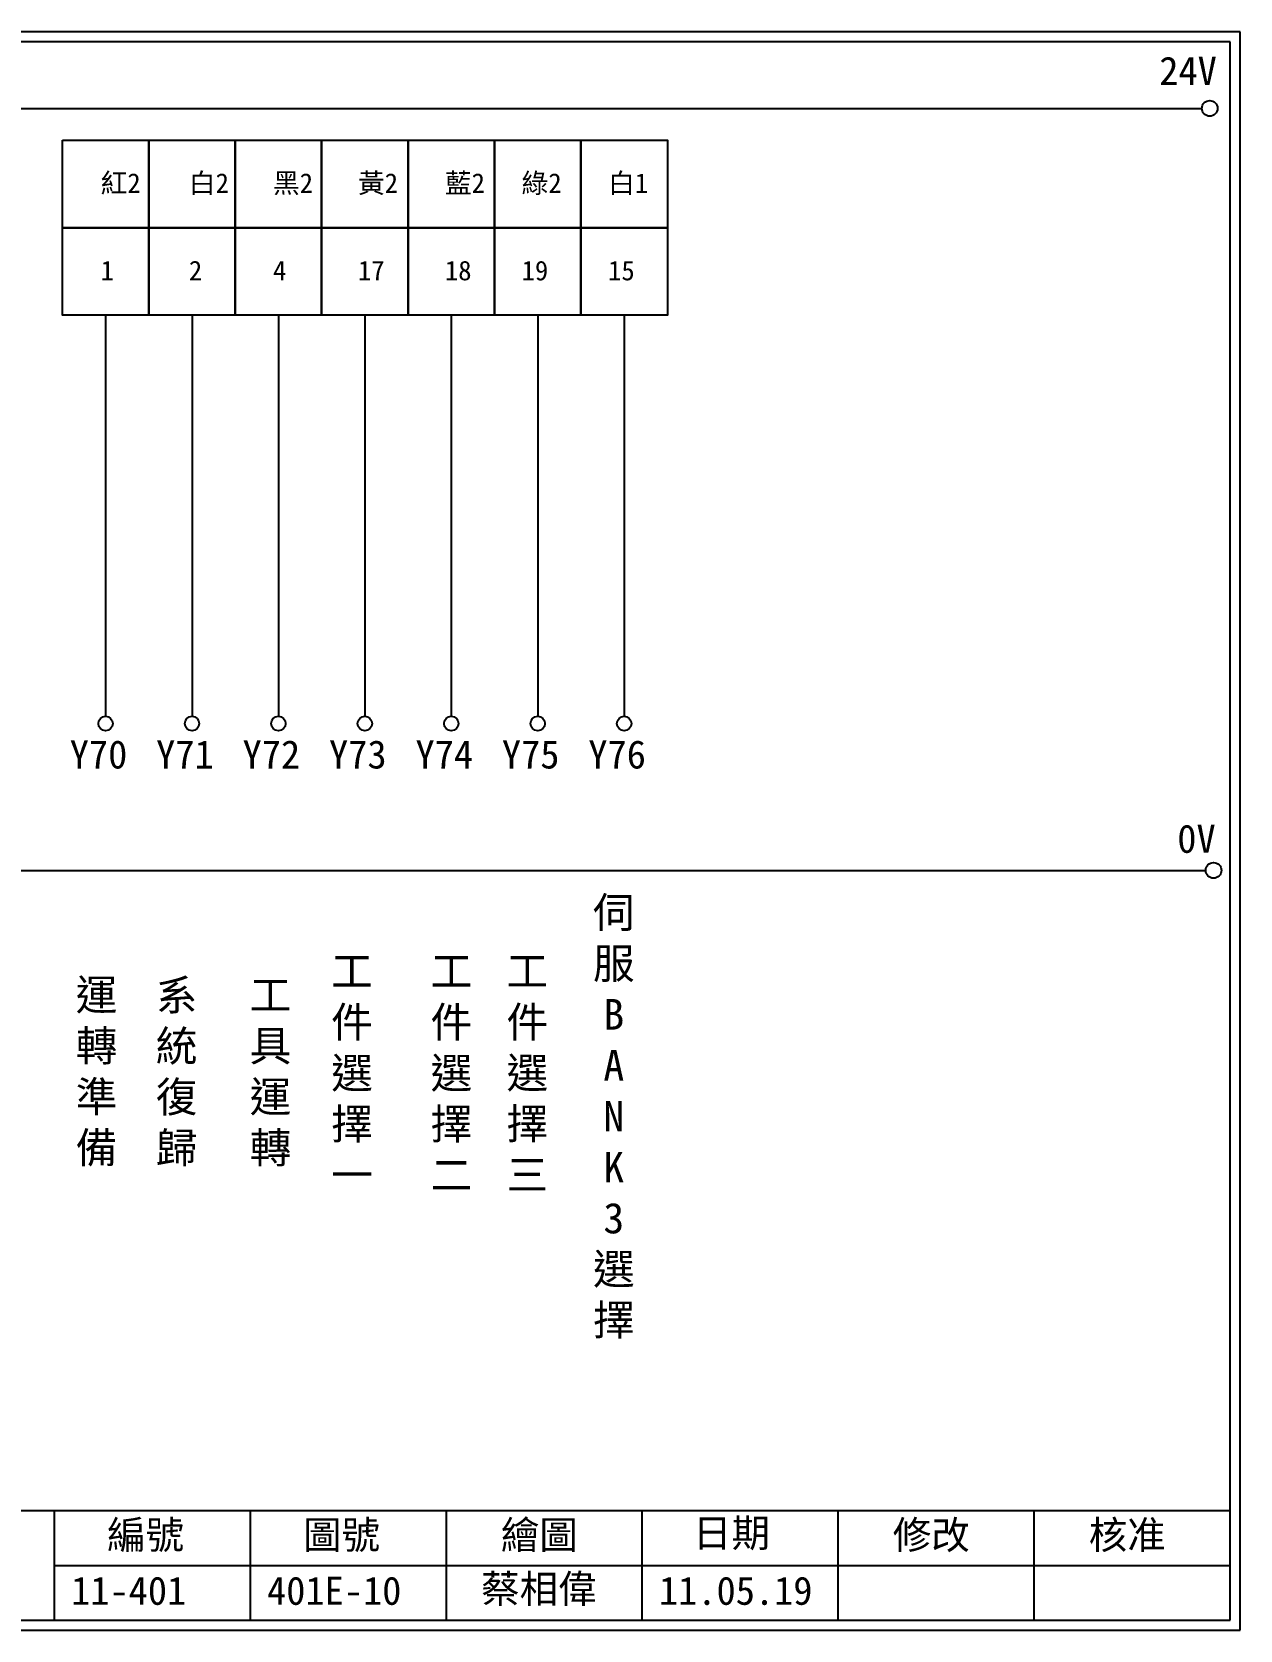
# Model space of a CAD drawing. Extents: x 926 to 1213, y 3 to 207.
# Drawn here: x 1058.6 to 1212.7, y 3 to 207 of the extents above; entities that cross this region are included whole.
import ezdxf

# ---------------------------------------------------------------- set-up
doc = ezdxf.new("R2010")
doc.units = 0
doc.layers.get('0').update_dxf_attribs({"linetype": 'CONTINUOUS'})
doc.layers.add('圖框層', color=7, linetype='CONTINUOUS')
doc.layers.add('標尺寸層', color=3, linetype='CONTINUOUS')
doc.styles.add('CNS', font='romanc.shx', dxfattribs={"bigfont": 'chineset.shx'})
doc.styles.add('STSL', font='KAIU.TTF')

msp = doc.modelspace()

# ---------------------------------------------------------------- linework, layer by layer
for points in [[(1062.5, 193.14), (1073.52, 193.14), (1073.52, 181.98), (1062.5, 181.98)], [(1073.52, 193.14), (1084.55, 193.14), (1084.55, 181.98), (1073.52, 181.98)], [(1084.55, 193.14), (1095.58, 193.14), (1095.58, 181.98), (1084.55, 181.98)], [(1095.58, 193.14), (1106.6, 193.14), (1106.6, 181.98), (1095.58, 181.98)], [(1106.6, 193.14), (1117.63, 193.14), (1117.63, 181.98), (1106.6, 181.98)], [(1117.63, 193.14), (1128.66, 193.14), (1128.66, 181.98), (1117.63, 181.98)], [(1128.66, 193.14), (1139.69, 193.14), (1139.69, 181.98), (1128.66, 181.98)], [(1062.5, 181.98), (1073.52, 181.98), (1073.52, 170.82), (1062.5, 170.82)], [(1073.52, 181.98), (1084.55, 181.98), (1084.55, 170.82), (1073.52, 170.82)], [(1084.55, 181.98), (1095.58, 181.98), (1095.58, 170.82), (1084.55, 170.82)], [(1095.58, 181.98), (1106.6, 181.98), (1106.6, 170.82), (1095.58, 170.82)], [(1106.6, 181.98), (1117.63, 181.98), (1117.63, 170.82), (1106.6, 170.82)], [(1117.63, 181.98), (1128.66, 181.98), (1128.66, 170.82), (1117.63, 170.82)], [(1128.66, 181.98), (1139.69, 181.98), (1139.69, 170.82), (1128.66, 170.82)]]:
    msp.add_lwpolyline(points, close=True)
for centre in [(1208.88, 197.22), (1209.36, 99.96)]:
    msp.add_circle(centre, 1)
at = {"layer": '圖框層', "color": 7}
for p, q in [((1212.74, 206.97), (925.74, 206.97)), ((1212.74, 3), (1212.74, 206.97)), ((1211.49, 205.72), (926.99, 205.72)), ((1211.49, 4.25), (1211.49, 205.72)), ((926.99, 18.25), (1211.49, 18.25)), ((1061.49, 4.25), (1061.49, 18.25)), ((1086.49, 4.25), (1086.49, 18.25)), ((1111.49, 4.25), (1111.49, 18.25)), ((1136.49, 4.25), (1136.49, 18.25)), ((1161.49, 4.25), (1161.49, 18.25)), ((1186.49, 4.25), (1186.49, 18.25)), ((1061.49, 11.25), (1211.49, 11.25)), ((926.99, 4.25), (1211.49, 4.25)), ((925.74, 3), (1212.74, 3))]:
    msp.add_line(p, q, dxfattribs=at)
at = {"layer": '標尺寸層', "color": 7}
for p, q in [((930.28, 197.22), (1207.88, 197.22)), ((930.49, 99.96), (1208.36, 99.96))]:
    msp.add_line(p, q, dxfattribs=at)
at = {"layer": '標尺寸層'}
for p, q in [((1068.01, 170.82), (1068.01, 119.62)), ((1079.04, 170.82), (1079.04, 119.62)), ((1090.06, 170.82), (1090.06, 119.62)), ((1101.09, 170.82), (1101.09, 119.62)), ((1112.12, 170.82), (1112.12, 119.62)), ((1123.15, 170.82), (1123.15, 119.62)), ((1134.17, 170.82), (1134.17, 119.62))]:
    msp.add_line(p, q, dxfattribs=at)
at = {"layer": '標尺寸層', "color": 7}
for centre in [(1068.01, 118.7), (1079.04, 118.7), (1090.06, 118.7), (1101.09, 118.7), (1112.12, 118.7), (1123.15, 118.7), (1134.17, 118.7)]:
    msp.add_circle(centre, 0.92, dxfattribs=at)

# ---------------------------------------------------------------- texts
at = {"layer": '圖框層', "color": 4, "style": 'STSL'}
for s, height, p in [('24V', 3.6, (1202.44, 200.22)), ('紅2', 2.5, (1067.38, 186.43)), ('白2', 2.5, (1078.64, 186.43)), ('黑2', 2.5, (1089.37, 186.43)), ('黃2', 2.5, (1100.21, 186.43)), ('藍2', 2.5, (1111.3, 186.43)), ('綠2', 2.5, (1121.09, 186.43)), ('白1', 2.5, (1132.12, 186.43)), ('1', 2.5, (1067.38, 175.27)), ('2', 2.5, (1078.64, 175.27)), ('4', 2.5, (1089.37, 175.27)), ('17', 2.5, (1100.21, 175.27)), ('18', 2.5, (1111.3, 175.27)), ('19', 2.5, (1121.09, 175.27)), ('15', 2.5, (1132.12, 175.27)), ('Y70', 3.6, (1063.44, 112.96)), ('Y71', 3.6, (1074.46, 112.96)), ('Y72', 3.6, (1085.49, 112.96)), ('Y73', 3.6, (1096.52, 112.96)), ('Y74', 3.6, (1107.55, 112.96)), ('Y75', 3.6, (1118.57, 112.96)), ('Y76', 3.6, (1129.6, 112.96)), ('0V', 3.6, (1204.74, 102.2)), ('編號', 3.6, (1068.21, 13.34)), ('圖號', 3.6, (1093.21, 13.34)), ('繪圖', 3.6, (1118.44, 13.34)), ('日期', 3.6, (1142.96, 13.59)), ('修改', 3.6, (1168.44, 13.34)), ('核准', 3.6, (1193.44, 13.34)), ('蔡相偉', 3.6, (1115.93, 6.47)), ('11-401', 3.6, (1063.61, 6.22)), ('401E-10', 3.6, (1088.61, 6.22)), ('11.05.19', 3.6, (1138.61, 6.22))]:
    msp.add_text(s, height=height, dxfattribs=at).set_placement(p)
at = {"layer": '標尺寸層', "color": 7, "char_height": 3.9, "width": 2.8481, "attachment_point": 5, "style": 'CNS'}
for s, insert in [('{\\fDFKai-SB|b0|i0|c136|p65;伺服B\\PA\\PN\\PK\\P3\\P選擇}', (1132.85, 68.37)), ('{\\fDFKai-SB|b0|i0|c136|p65;工件選擇一}', (1099.45, 74.09)), ('{\\fDFKai-SB|b0|i0|c136|p65;工件選擇二}', (1112.13, 74.09)), ('{\\fDFKai-SB|b0|i0|c136|p65;工件選擇三}', (1121.82, 74.09)), ('{\\fDFKai-SB|b0|i0|c136|p65;運轉準備}', (1066.86, 74.09)), ('{\\fDFKai-SB|b0|i0|c136|p65;系統復歸}', (1077.08, 74.09)), ('{\\fDFKai-SB|b0|i0|c136|p65;工具運轉}', (1089.05, 74.09))]:
    msp.add_mtext(s, dxfattribs=dict(at, insert=insert))

doc.saveas('drawing.dxf')
